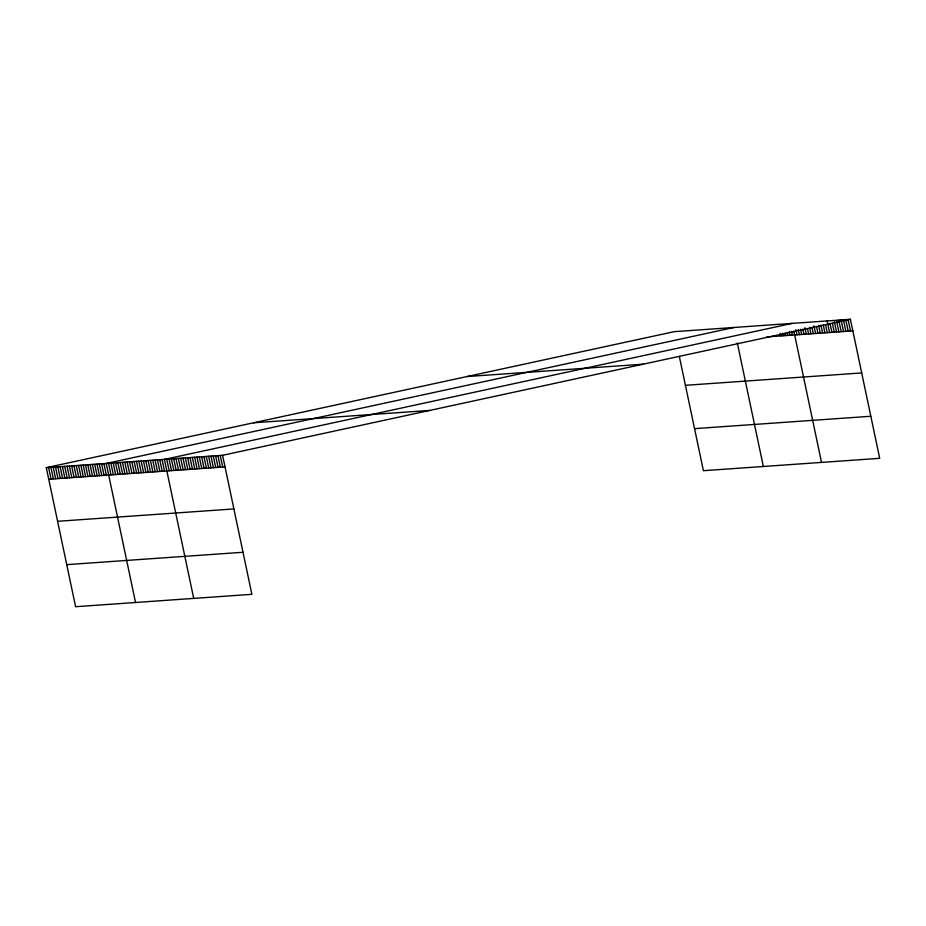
<?xml version="1.0" encoding="UTF-8"?>
<svg xmlns="http://www.w3.org/2000/svg" width="926" height="926" viewBox="0 0 926 926"><rect width="100%" height="100%" fill="white"/><g stroke="black" fill="none" stroke-linecap="round" stroke-linejoin="round"><path stroke-width="1.39" d="M46.3 467.676L222.587 455.303L251.884 594.318L75.596 606.704L46.3 467.676L674.116 331.682L850.404 319.296L879.7 458.324L703.413 470.697L679.325 356.394M734.052 327.468L106.235 463.463L135.532 602.49M792.228 323.382L164.411 459.389L193.708 598.404M222.587 455.303L850.404 319.296M766.74 336.914L852.846 330.871M466.935 376.558L643.223 364.184M685.425 385.309L861.701 372.935M253.481 422.8L429.768 410.426M694.546 428.645L870.834 416.26M48.742 479.251L225.018 466.866M57.597 521.303L233.884 508.93M66.73 564.64L243.017 552.266M848.077 319.47L850.519 331.033M845.751 319.632L848.193 331.195M843.424 319.794L845.866 331.358M841.097 319.956L843.54 331.531M838.771 320.118L841.202 331.693M836.71 321.565L838.875 331.855M834.384 321.727L836.548 332.017M832.335 323.186L834.222 332.179M830.009 323.348L831.895 332.341M827.138 320.94L829.569 332.503M825.622 324.957L827.242 332.665M823.295 325.119L824.916 332.828M820.968 325.281L822.589 333.001M818.642 325.443L820.262 333.163M816.582 326.89L817.936 333.325M813.989 325.778L815.609 333.487M811.928 327.225L813.283 333.649M809.602 327.387L810.956 333.811M807.541 328.834L808.63 333.973M804.949 327.711L806.303 334.136M802.888 329.158L803.976 334.298M800.562 329.32L801.65 334.471M798.235 329.482L799.323 334.633M795.909 329.656L796.997 334.795M793.86 331.103L821.524 462.41M791.533 331.265L792.343 335.119M789.207 331.427L790.017 335.281M787.146 332.874L787.69 335.444M784.82 333.036L785.364 335.606M782.493 333.198L783.037 335.779M780.167 333.36L780.711 335.941M737.327 342.979L763.348 466.496M220.261 455.465L222.691 467.028M217.934 455.627L220.365 467.202M215.608 455.789L218.038 467.364M213.281 455.951L215.712 467.526M210.954 456.113L213.385 467.688M208.628 456.275L211.059 467.85M206.301 456.449L208.732 468.012M203.975 456.611L206.405 468.174M201.648 456.773L204.079 468.336M199.321 456.935L201.752 468.51M196.983 457.097L199.426 468.672M194.657 457.259L197.099 468.834M192.33 457.421L194.773 468.996M190.004 457.583L192.446 469.158M187.677 457.745L190.119 469.32M185.35 457.919L187.793 469.482M183.024 458.081L185.466 469.644M180.697 458.243L183.14 469.806M178.371 458.405L180.813 469.98M176.044 458.567L178.486 470.142M173.718 458.729L176.16 470.304M171.391 458.891L173.833 470.466M169.064 459.053L171.507 470.628M166.738 459.227L169.18 470.79M162.085 459.551L164.527 471.114M159.758 459.713L162.2 471.276M157.432 459.875L159.874 471.45M155.105 460.037L157.547 471.612M152.778 460.199L155.209 471.774M150.452 460.361L152.883 471.936M148.125 460.523L150.556 472.098M145.799 460.697L148.229 472.26M143.472 460.859L145.903 472.422M141.146 461.021L143.576 472.584M138.819 461.183L141.25 472.746M136.492 461.345L138.923 472.92M134.166 461.507L136.597 473.082M131.839 461.669L134.27 473.244M129.501 461.831L131.943 473.406M127.175 461.993L129.617 473.568M124.848 462.167L127.29 473.73M122.521 462.329L124.964 473.892M120.195 462.491L122.637 474.054M117.868 462.653L120.311 474.228M115.542 462.815L117.984 474.39M113.215 462.977L115.657 474.552M110.888 463.139L113.331 474.714M108.562 463.301L111.004 474.876M103.932 463.625L106.374 475.2M101.628 463.787L104.059 475.362M99.325 463.949L101.756 475.524M97.022 464.111L99.452 475.686M94.707 464.273L97.149 475.848M92.403 464.435L94.846 476.01M90.1 464.597L92.542 476.172M87.796 464.759L90.239 476.334M85.493 464.921L87.924 476.496M83.19 465.084L85.62 476.659M80.875 465.246L83.317 476.821M78.571 465.408L81.013 476.983M76.268 465.57L78.71 477.145M73.964 465.732L76.407 477.307M71.661 465.894L74.092 477.469M69.357 466.056L71.788 477.631M67.042 466.218L69.485 477.793M64.739 466.38L67.181 477.955M62.436 466.542L64.878 478.117M60.132 466.704L62.574 478.279M57.829 466.866L60.259 478.441M55.525 467.028L57.956 478.603M53.21 467.19L55.653 478.765M50.907 467.352L53.349 478.927M48.603 467.514L51.046 479.089"/></g></svg>
